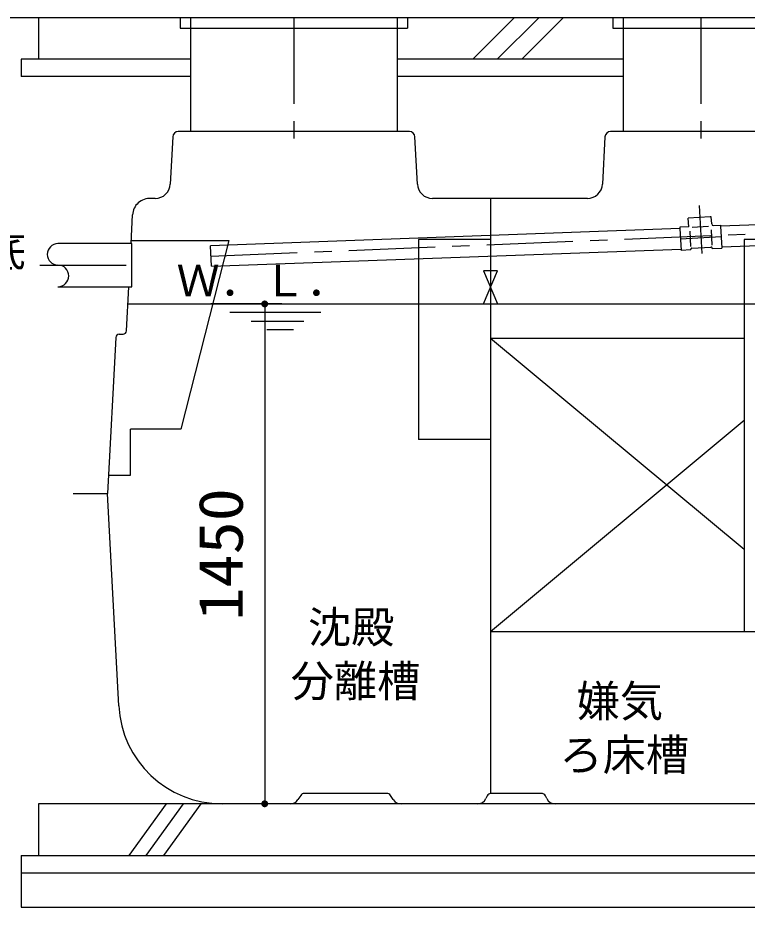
# Model space of a CAD drawing. Units: millimetres, scale not verified. Extents: x -14850 to 14850, y -10500 to 10500.
# Drawn here: x -10540 to -8426, y -5984 to -3404 of the extents above; entities that cross this region are included whole.
import ezdxf
from ezdxf.enums import TextEntityAlignment as Align

# ---------------------------------------------------------------- set-up
doc = ezdxf.new("R2010")
doc.units = ezdxf.units.MM
doc.header["$LTSCALE"] = 50
doc.linetypes.add('CHAIN1', pattern=[8, 5, -1, 1, -1])
doc.linetypes.add('LONG_DASHED1', pattern=[7, 6, -1])
doc.layers.add('0-1_機器', color=3, linetype='Continuous', lineweight=25)
doc.layers.add('0-2_製作', color=5, linetype='Continuous', lineweight=25)
doc.styles.add('ＭＳ ゴシック', font='')
doc.styles.get('ＭＳ ゴシック').set_extended_font_data('MS Gothic')

msp = doc.modelspace()

# ---------------------------------------------------------------- linework, layer by layer
at = {"layer": '0-1_機器', "color": 2}
for p, q in [((-6027.63, -3403.59), (-10655.2, -3403.59)), ((-10480.19, -3403.59), (-10480.19, -3523.59)), ((-10070.19, -3403.59), (-10070.19, -3433.59)), ((-10040.19, -3403.59), (-10040.19, -3733.59)), ((-9440.19, -3403.59), (-9440.19, -3733.59)), ((-9410.19, -3403.59), (-9410.19, -3433.59)), ((-9221.1, -3523.59), (-9101.1, -3403.59)), ((-9150.39, -3523.59), (-9030.39, -3403.59)), ((-9079.68, -3523.59), (-8959.68, -3403.59)), ((-8815.19, -3403.59), (-8815.19, -3433.59)), ((-8785.19, -3403.59), (-8785.19, -3733.59)), ((-10070.19, -3433.59), (-9410.19, -3433.59)), ((-8815.19, -3433.59), (-8305.19, -3433.59)), ((-10530.19, -3523.59), (-10530.19, -3573.59)), ((-10040.19, -3523.59), (-10530.19, -3523.59)), ((-8785.19, -3523.59), (-9440.19, -3523.59)), ((-10040.19, -3573.59), (-10530.19, -3573.59)), ((-8785.19, -3573.59), (-9440.19, -3573.59)), ((-6290.19, -5683.59), (-10480.19, -5683.59)), ((-10480.19, -5683.59), (-10480.19, -5833.59)), ((-10110.13, -5683.59), (-10218.38, -5833.59)), ((-10168.38, -5833.59), (-10060.13, -5683.59)), ((-10010.13, -5683.59), (-10118.38, -5833.59)), ((-10530.19, -5833.59), (-6240.19, -5833.59)), ((-10530.19, -5883.59), (-6240.19, -5883.59))]:
    msp.add_line(p, q, dxfattribs=at)
at = {"layer": '0-1_機器', "linetype": 'CHAIN1'}
for p, q in [((-9740.19, -3403.59), (-9740.19, -3783.59)), ((-8560.19, -3403.59), (-8560.19, -3783.59)), ((-9980.19, -4094.59), (-7619.69, -3997.59)), ((-10476.7, -4121.09), (-10191.15, -4121.09))]:
    msp.add_line(p, q, dxfattribs=at)
at = {"layer": '0-1_機器'}
for p, q in [((-9405.18, -3733.59), (-10075.2, -3733.59)), ((-8298.18, -3733.59), (-8822.2, -3733.59)), ((-10091.18, -3748.76), (-10098.36, -3885.9)), ((-9382.01, -3885.9), (-9389.2, -3748.76)), ((-8838.18, -3748.76), (-8845.36, -3885.9)), ((-10142.3, -3927.59), (-10160.64, -3927.59)), ((-8889.3, -3927.59), (-9338.07, -3927.59)), ((-9170.19, -3927.59), (-9170.19, -5653.81)), ((-10212.15, -4058.59), (-10207.76, -3974.9)), ((-8533.42, -3980.97), (-8596.83, -3984.4)), ((-8595.45, -4009.86), (-8596.83, -3984.4)), ((-8051.18, -3990.92), (-8502.9, -4008.35)), ((-8620.72, -4014.74), (-9981.81, -4064.64)), ((-8620.72, -4014.74), (-8617.29, -4078.15)), ((-8592.18, -4022.3), (-8589.77, -4066.64)), ((-8538.39, -4009.37), (-8585.33, -4011.92)), ((-8530.46, -4018.96), (-8528.06, -4063.3)), ((-8523.65, -4005.97), (-8503.08, -4004.86)), ((-8503.08, -4004.86), (-8502.9, -4008.18)), ((-8502.9, -4008.35), (-8499.46, -4071.76)), ((-10211.68, -4049.59), (-9928.85, -4049.59)), ((-9928.85, -4049.59), (-10067.4, -4596.59)), ((-9379.19, -4046.59), (-9379.19, -4626.59)), ((-9170.19, -4046.59), (-9379.19, -4046.59)), ((-8434.19, -4046.59), (-8434.19, -5183.59)), ((-8230.19, -4046.59), (-8434.19, -4046.59)), ((-9978.56, -4124.55), (-9981.81, -4064.64)), ((-9978.56, -4124.55), (-8617.48, -4074.65)), ((-8589.23, -4076.63), (-8589.33, -4074.83)), ((-8586.4, -4071.57), (-8530.88, -4068.56)), ((-8527.52, -4073.28), (-8527.61, -4071.49)), ((-8527.52, -4073.28), (-8499.46, -4071.76)), ((-8499.65, -4068.27), (-8047.93, -4050.84)), ((-8589.23, -4076.63), (-8617.29, -4078.15)), ((-9190.19, -4233.59), (-9150.19, -4137.59)), ((-10423.94, -4183.59), (-10210.31, -4183.59)), ((-10225.41, -4311.62), (-10218.7, -4183.59)), ((-10221.32, -4233.59), (-7408.47, -4233.59)), ((-9661.96, -4258.59), (-9925.34, -4258.59)), ((-9863.82, -4283.59), (-9710.98, -4283.59)), ((-9740.78, -4308.59), (-9818.64, -4308.59)), ((-10256.45, -4330.57), (-10280.19, -4783.59)), ((-10246.46, -4321.09), (-10235.4, -4321.09)), ((-8434.19, -4333.59), (-9170.19, -4333.59)), ((-8434.19, -4946.06), (-9170.19, -4333.59)), ((-9170.19, -5183.59), (-8434.19, -4571.13)), ((-10067.4, -4596.59), (-10213.42, -4596.59)), ((-10213.42, -4730.59), (-10213.42, -4596.59)), ((-9170.19, -4626.59), (-9379.19, -4626.59)), ((-10277.41, -4730.59), (-10213.42, -4730.59)), ((-10380.19, -4783.59), (-10280.19, -4783.59)), ((-10247.92, -5399.29), (-10280.19, -4783.59)), ((-9170.19, -5183.59), (-8230.19, -5183.59)), ((-9720.3, -5659.38), (-9728.43, -5671.57)), ((-9470.89, -5653.59), (-9709.48, -5653.59)), ((-9451.95, -5671.57), (-9460.07, -5659.38)), ((-9179.45, -5660.78), (-9183.4, -5668.67)), ((-9019.78, -5653.59), (-9167.83, -5653.59)), ((-9006.98, -5668.67), (-9010.92, -5660.78)), ((-7475.66, -5683.59), (-9948.33, -5683.59))]:
    msp.add_line(p, q, dxfattribs=at)
at = {"layer": '0-1_機器', "linetype": 'LONG_DASHED1'}
for p, q in [((-8565.24, -3948.22), (-8557.73, -4086.87)), ((-8619.1, -4044.69), (-8501.27, -4038.31))]:
    msp.add_line(p, q, dxfattribs=at)
at = {"layer": '0-1_機器'}
for points in [[(-8528.81, -4001.34), (-8529.93, -3980.78), (-8533.25, -3980.96)], [(-8595.45, -4009.86), (-8620.91, -4011.24), (-8620.73, -4014.57)], [(-10210.31, -4183.59), (-10210.31, -4058.59), (-10423.94, -4058.59)], [(-9150.19, -4137.59), (-9190.19, -4137.59), (-9150.19, -4233.59)]]:
    msp.add_lwpolyline(points, dxfattribs=at)
at = {"layer": '0-1_機器', "color": 2}
msp.add_lwpolyline([(-10530.19, -5833.59), (-10530.19, -5983.59), (-6240.19, -5983.59), (-6240.19, -5833.59)], dxfattribs=at)
at = {"layer": '0-1_機器'}
for centre, radius, start, end in [((-10075.2, -3749.59), 16, 90, 177), ((-9405.18, -3749.59), 16, 3, 90), ((-8822.2, -3749.59), 16, 90, 177), ((-10142.3, -3883.59), 44, 270, 357), ((-9338.07, -3883.59), 44, 182.99998, 270), ((-8889.3, -3883.59), 44, 270, 357), ((-10157.83, -3977.51), 50, 86.77765, 177), ((-8523.92, -4001.08), 4.9, 183.10095, 273.10095), ((-10423.94, -4089.84), 31.25, 90, 270), ((-8586.23, -4074.66), 3.1, 93.10095, 183.10095), ((-8530.71, -4071.66), 3.1, 3.10095, 93.10095), ((-10423.94, -4152.34), 31.25, 270, 90), ((-10246.46, -4331.09), 10, 90, 177), ((-10235.4, -4311.09), 10, 270, 357), ((-9948.33, -5383.59), 300, 182.99998, 270), ((-9750.89, -5656.59), 27, 270, 326.30992), ((-9709.48, -5666.59), 13, 90, 146.30992), ((-9470.89, -5666.59), 13, 33.69006, 90), ((-9429.48, -5656.59), 27, 213.69006, 270), ((-9207.55, -5656.59), 27, 270, 333.43494), ((-9167.83, -5666.59), 13, 90, 153.43494), ((-9022.55, -5666.59), 13, 26.56505, 90), ((-8982.83, -5656.59), 27, 206.56503, 270)]:
    msp.add_arc(centre, radius, start, end, dxfattribs=at)
at = {"layer": '0-2_製作', "color": 2}
for p, q in [((-9774.63, -4233.59), (-9980.97, -4233.59)), ((-9824.63, -4233.59), (-9824.63, -5683.59)), ((-9774.63, -5683.59), (-9980.97, -5683.59))]:
    msp.add_line(p, q, dxfattribs=at)
at = {"layer": '0-2_製作'}
for points in [[(-9834.14, -4230.5), (-9824.63, -4233.59), (-9834.45, -4231.72)], [(-9833.68, -4229.33), (-9824.63, -4233.59), (-9834.14, -4230.5)], [(-9833.07, -4228.23), (-9824.63, -4233.59), (-9833.68, -4229.33)], [(-9832.33, -4227.22), (-9824.63, -4233.59), (-9833.07, -4228.23)], [(-9831.47, -4226.3), (-9824.63, -4233.59), (-9832.33, -4227.22)], [(-9830.51, -4225.5), (-9824.63, -4233.59), (-9831.47, -4226.3)], [(-9829.45, -4224.83), (-9824.63, -4233.59), (-9830.51, -4225.5)], [(-9828.31, -4224.29), (-9824.63, -4233.59), (-9829.45, -4224.83)], [(-9828.31, -4224.29), (-9824.63, -4223.59), (-9824.63, -4233.59)], [(-9827.12, -4223.91), (-9824.63, -4223.59), (-9828.31, -4224.29)], [(-9825.88, -4223.67), (-9824.63, -4223.59), (-9827.12, -4223.91)], [(-9824.63, -4223.59), (-9814.63, -4233.59), (-9824.63, -4233.59)], [(-9824, -4223.61), (-9814.63, -4233.59), (-9824.63, -4223.59)], [(-9822.76, -4223.77), (-9814.63, -4233.59), (-9824, -4223.61)], [(-9821.54, -4224.08), (-9814.63, -4233.59), (-9822.76, -4223.77)], [(-9820.37, -4224.54), (-9814.63, -4233.59), (-9821.54, -4224.08)], [(-9819.27, -4225.15), (-9814.63, -4233.59), (-9820.37, -4224.54)], [(-9818.26, -4225.89), (-9814.63, -4233.59), (-9819.27, -4225.15)], [(-9817.34, -4226.75), (-9814.63, -4233.59), (-9818.26, -4225.89)], [(-9817.34, -4226.75), (-9814.71, -4232.34), (-9814.63, -4233.59)], [(-9816.54, -4227.71), (-9814.71, -4232.34), (-9817.34, -4226.75)], [(-9816.54, -4227.71), (-9814.94, -4231.11), (-9814.71, -4232.34)], [(-9815.87, -4228.78), (-9814.94, -4231.11), (-9816.54, -4227.71)], [(-9815.87, -4228.78), (-9815.33, -4229.91), (-9814.94, -4231.11)], [(-9834.61, -4232.96), (-9824.63, -4233.59), (-9834.63, -4233.59)], [(-9834.63, -4233.59), (-9831.92, -4240.44), (-9834.55, -4234.85)], [(-9834.63, -4233.59), (-9831, -4241.3), (-9831.92, -4240.44)], [(-9824.63, -4233.59), (-9831, -4241.3), (-9834.63, -4233.59)], [(-9834.45, -4231.72), (-9824.63, -4233.59), (-9834.61, -4232.96)], [(-9834.55, -4234.85), (-9832.72, -4239.47), (-9834.32, -4236.08)], [(-9834.55, -4234.85), (-9831.92, -4240.44), (-9832.72, -4239.47)], [(-9834.32, -4236.08), (-9833.39, -4238.41), (-9833.93, -4237.27)], [(-9834.32, -4236.08), (-9832.72, -4239.47), (-9833.39, -4238.41)], [(-9824.63, -4233.59), (-9829.99, -4242.04), (-9831, -4241.3)], [(-9824.63, -4233.59), (-9828.89, -4242.64), (-9829.99, -4242.04)], [(-9824.63, -4233.59), (-9827.72, -4243.1), (-9828.89, -4242.64)], [(-9824.63, -4233.59), (-9826.5, -4243.42), (-9827.72, -4243.1)], [(-9824.63, -4233.59), (-9825.26, -4243.57), (-9826.5, -4243.42)], [(-9824.63, -4233.59), (-9824.63, -4243.59), (-9825.26, -4243.57)], [(-9824.63, -4233.59), (-9823.38, -4243.51), (-9824.63, -4243.59)], [(-9824.63, -4233.59), (-9822.14, -4243.28), (-9823.38, -4243.51)], [(-9824.63, -4233.59), (-9820.95, -4242.89), (-9822.14, -4243.28)], [(-9824.63, -4233.59), (-9819.81, -4242.36), (-9820.95, -4242.89)], [(-9814.63, -4233.59), (-9819.81, -4242.36), (-9824.63, -4233.59)], [(-9814.63, -4233.59), (-9818.75, -4241.68), (-9819.81, -4242.36)], [(-9814.63, -4233.59), (-9817.78, -4240.88), (-9818.75, -4241.68)], [(-9814.63, -4233.59), (-9816.92, -4239.97), (-9817.78, -4240.88)], [(-9814.63, -4233.59), (-9816.19, -4238.95), (-9816.92, -4239.97)], [(-9814.63, -4233.59), (-9815.58, -4237.85), (-9816.19, -4238.95)], [(-9814.63, -4233.59), (-9815.12, -4236.68), (-9815.58, -4237.85)], [(-9814.63, -4233.59), (-9814.81, -4235.47), (-9815.12, -4236.68)], [(-9814.63, -4233.59), (-9814.65, -4234.22), (-9814.81, -4235.47)], [(-9830.51, -5675.5), (-9824.63, -5683.59), (-9831.47, -5676.3)], [(-9829.45, -5674.83), (-9824.63, -5683.59), (-9830.51, -5675.5)], [(-9829.45, -5674.83), (-9824.63, -5673.59), (-9824.63, -5683.59)], [(-9828.31, -5674.3), (-9824.63, -5673.59), (-9829.45, -5674.83)], [(-9827.12, -5673.91), (-9824.63, -5673.59), (-9828.31, -5674.3)], [(-9825.88, -5673.67), (-9824.63, -5673.59), (-9827.12, -5673.91)], [(-9824.63, -5673.59), (-9814.63, -5683.59), (-9824.63, -5683.59)], [(-9824, -5673.61), (-9814.63, -5683.59), (-9824.63, -5673.59)], [(-9822.76, -5673.77), (-9814.63, -5683.59), (-9824, -5673.61)], [(-9821.54, -5674.08), (-9814.63, -5683.59), (-9822.76, -5673.77)], [(-9820.37, -5674.54), (-9814.63, -5683.59), (-9821.54, -5674.08)], [(-9819.27, -5675.15), (-9814.63, -5683.59), (-9820.37, -5674.54)], [(-9819.27, -5675.15), (-9814.71, -5682.34), (-9814.63, -5683.59)], [(-9818.26, -5675.89), (-9814.71, -5682.34), (-9819.27, -5675.15)], [(-9818.26, -5675.89), (-9814.94, -5681.11), (-9814.71, -5682.34)], [(-9817.34, -5676.75), (-9814.94, -5681.11), (-9818.26, -5675.89)], [(-9834.61, -5682.97), (-9824.63, -5683.59), (-9834.63, -5683.59)], [(-9834.63, -5683.59), (-9829.99, -5692.04), (-9834.55, -5684.85)], [(-9834.63, -5683.59), (-9828.89, -5692.64), (-9829.99, -5692.04)], [(-9824.63, -5683.59), (-9828.89, -5692.64), (-9834.63, -5683.59)], [(-9834.45, -5681.72), (-9824.63, -5683.59), (-9834.61, -5682.97)], [(-9834.55, -5684.85), (-9831, -5691.3), (-9834.32, -5686.08)], [(-9834.55, -5684.85), (-9829.99, -5692.04), (-9831, -5691.3)], [(-9834.14, -5680.5), (-9824.63, -5683.59), (-9834.45, -5681.72)], [(-9834.32, -5686.08), (-9831.92, -5690.44), (-9833.93, -5687.27)], [(-9834.32, -5686.08), (-9831, -5691.3), (-9831.92, -5690.44)], [(-9833.68, -5679.34), (-9824.63, -5683.59), (-9834.14, -5680.5)], [(-9833.93, -5687.27), (-9832.72, -5689.47), (-9833.39, -5688.41)], [(-9833.93, -5687.27), (-9831.92, -5690.44), (-9832.72, -5689.47)], [(-9833.07, -5678.23), (-9824.63, -5683.59), (-9833.68, -5679.34)], [(-9832.33, -5677.22), (-9824.63, -5683.59), (-9833.07, -5678.23)], [(-9831.47, -5676.3), (-9824.63, -5683.59), (-9832.33, -5677.22)], [(-9824.63, -5683.59), (-9827.72, -5693.1), (-9828.89, -5692.64)], [(-9824.63, -5683.59), (-9826.5, -5693.42), (-9827.72, -5693.1)], [(-9824.63, -5683.59), (-9825.26, -5693.57), (-9826.5, -5693.42)], [(-9824.63, -5683.59), (-9824.63, -5693.59), (-9825.26, -5693.57)], [(-9824.63, -5683.59), (-9823.38, -5693.51), (-9824.63, -5693.59)], [(-9824.63, -5683.59), (-9822.14, -5693.28), (-9823.38, -5693.51)], [(-9824.63, -5683.59), (-9820.95, -5692.89), (-9822.14, -5693.28)], [(-9824.63, -5683.59), (-9819.81, -5692.36), (-9820.95, -5692.89)], [(-9824.63, -5683.59), (-9818.75, -5691.68), (-9819.81, -5692.36)], [(-9814.63, -5683.59), (-9818.75, -5691.68), (-9824.63, -5683.59)], [(-9814.63, -5683.59), (-9817.78, -5690.88), (-9818.75, -5691.68)], [(-9814.63, -5683.59), (-9816.92, -5689.97), (-9817.78, -5690.88)], [(-9817.34, -5676.75), (-9815.33, -5679.91), (-9814.94, -5681.11)], [(-9816.54, -5677.72), (-9815.33, -5679.91), (-9817.34, -5676.75)], [(-9814.63, -5683.59), (-9816.19, -5688.95), (-9816.92, -5689.97)], [(-9816.54, -5677.72), (-9815.87, -5678.78), (-9815.33, -5679.91)], [(-9814.63, -5683.59), (-9815.58, -5687.85), (-9816.19, -5688.95)], [(-9814.63, -5683.59), (-9815.12, -5686.68), (-9815.58, -5687.85)], [(-9814.63, -5683.59), (-9814.81, -5685.47), (-9815.12, -5686.68)], [(-9814.63, -5683.59), (-9814.65, -5684.22), (-9814.81, -5685.47)]]:
    msp.add_solid(points, dxfattribs=at)

# ---------------------------------------------------------------- texts
at = {"layer": '0-1_機器', "color": 4, "style": 'ＭＳ ゴシック'}
for s, p in [('流入管底', (-11017.04, -4154.29)), ('Ｗ．Ｌ．', (-10080.27, -4239.08)), ('沈殿', (-9699.24, -5244.67)), ('分離槽', (-9749.24, -5400.67)), ('嫌気', (-8920.06, -5458.96)), ('ろ床槽', (-8970.06, -5614.95))]:
    msp.add_text(s, height=91.79, dxfattribs=at).set_placement(p, align=Align.BOTTOM_LEFT)
at = {"layer": '0-2_製作', "color": 4, "style": 'ＭＳ ゴシック', "width": 1.1}
msp.add_text('1450', height=128.4, rotation=90, dxfattribs=at).set_placement((-9849.63, -5152.34), align=Align.BOTTOM_LEFT)

doc.saveas('drawing.dxf')
